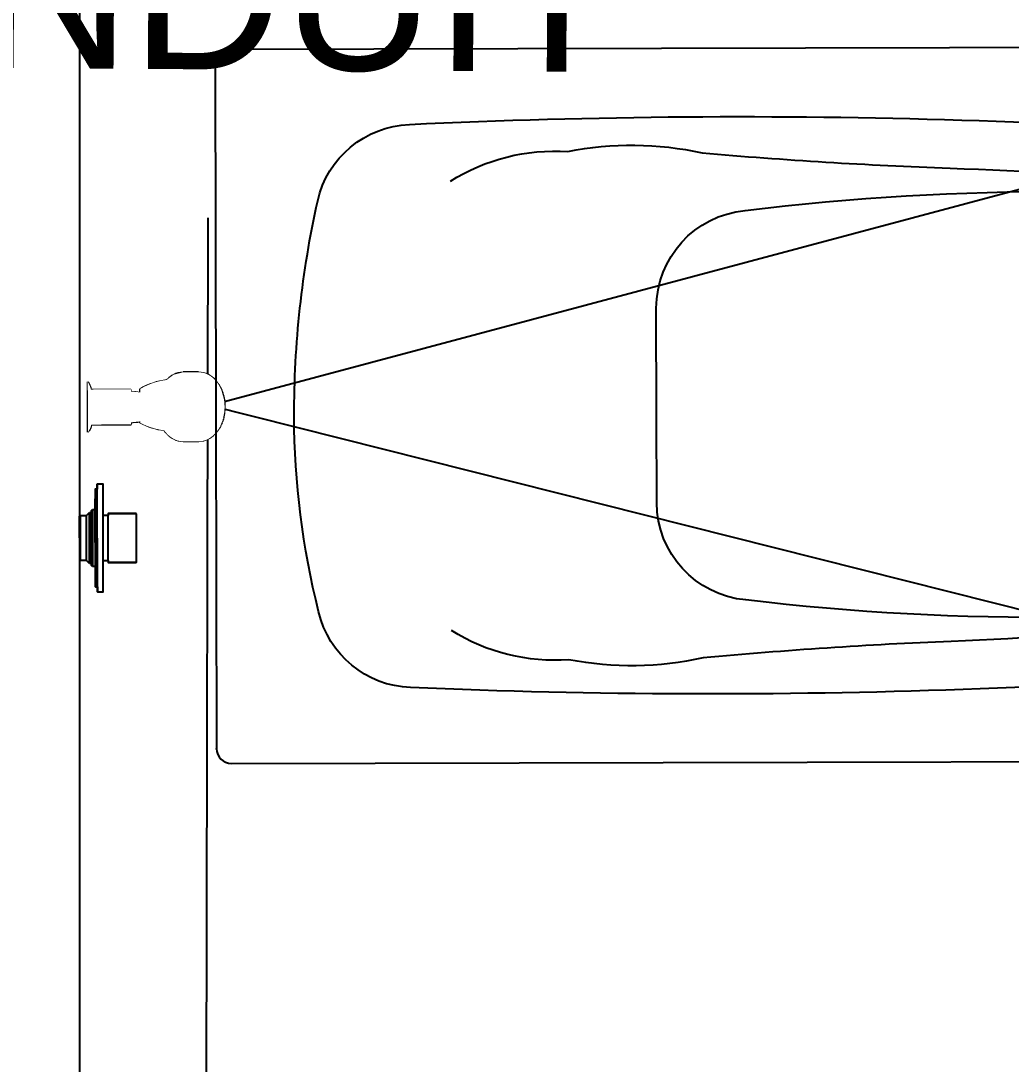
# Model space of a CAD drawing. Extents: x -678889171 to 586587, y -792238163 to 335485.
# Drawn here: x 82681 to 83692, y 46104 to 47169 of the extents above; entities that cross this region are included whole.
import ezdxf
from ezdxf import colors
from ezdxf.entities.mleader import LeaderData, LeaderLine
from ezdxf.enums import TextEntityAlignment as Align
from ezdxf.math import Vec2, Vec3

# ---------------------------------------------------------------- set-up
doc = ezdxf.new("R2010")
doc.units = 0
doc.header["$MEASUREMENT"] = 0
doc.set_wipeout_variables(frame=1)
for name, color, linetype in [('E-TEXT', 3, 'Continuous'), ('XR-Typ26$0$XR-A-TYP-2-3-4-5-6-7-8-9-10$0$A-FURN-SANT', 252, 'Continuous'), ('XR-Typ26$0$XR-A-TYP-2-3-4-5-6-7-8-9-10$0$A-WALL', 252, 'Continuous'), ('XR-Typ26$0$XR-A-TYP-2-3-4-5-6-7-8-9-10$0$XR-A-TYP$0$TYPICAL TYPES$0$I-WC', 252, 'Continuous'), ('XR-Typ26$0$XR-A-TYP-2-3-4-5-6-7-8-9-10$0$XR-A-TYP$0$TYPICAL TYPES$0$XREF_3BR$0$I-WC', 252, 'Continuous'), ('XR-Typ26$0$XR-A-TYP-2-3-4-5-6-7-8-9-10$0$XR-A-TYP$0$TYPICAL TYPES$0$XREF_3BR$0$WC-SERIAL', 252, 'Continuous')]:
    doc.layers.add(name, color=color, linetype=linetype)
doc.styles.get("Standard").update_dxf_attribs({"font": 'arial.ttf'})
doc.styles.add('XR-Typ26$0$XR-A-TYP-2-3-4-5-6-7-8-9-10$0$XR-A-TYP$0$TYPICAL TYPES$0$XREF_3BR$0$Standard', font='arial.ttf')

# ---------------------------------------------------------------- blocks, each defined once
blk = doc.blocks.new('XR-Typ26$0$XR-A-TYP-2-3-4-5-6-7-8-9-10$0$XR-A-TYP$0$TYPICAL TYPES$0$XREF_3BR$0$SHOWER C')
at = {"layer": 'XR-Typ26$0$XR-A-TYP-2-3-4-5-6-7-8-9-10$0$A-FURN-SANT'}
for p, q in [((4660.122065586096, 6584.177894006323), (4659.62207472065, 6583.677903140851)), ((4705.121243477159, 6584.177894006323), (4660.122065586096, 6584.177894006323)), ((4705.62123434263, 6583.677903140851), (4705.121243477159, 6584.177894006323)), ((4659.622074720653, 6577.178021889937), (4656.622129527914, 6574.178076697193)), ((4708.621179535345, 6574.178076697193), (4656.622129527914, 6574.178076697193)), ((4656.622129527914, 6574.178076697193), (4656.622129527907, 6572.17811323535)), ((4657.542112720344, 6572.178113235364), (4657.542112720344, 6575.098059889555)), ((4659.62207472065, 6583.677903140851), (4705.62123434263, 6583.677903140851)), ((4659.62207472065, 6583.677903140851), (4659.622074720653, 6577.178021889937)), ((4705.62123434263, 6577.178021889937), (4659.622074720653, 6577.178021889937)), ((4705.62123434263, 6577.178021889937), (4705.62123434263, 6583.677903140851)), ((4708.621179535345, 6574.178076697193), (4705.62123434263, 6577.178021889937)), ((4707.701196342936, 6572.17811323535), (4707.70119634294, 6575.09805988954)), ((4708.621179535348, 6572.178113235364), (4708.621179535345, 6574.178076697193)), ((4737.620649731834, 6566.166534751712), (4627.622659331446, 6566.178222849892)), ((4732.620741077266, 6568.16649821357), (4642.622385295137, 6568.178186311707)), ((4654.622166066081, 6572.17811323535), (4653.622184335167, 6571.17813150445)), ((4653.622184335167, 6571.17813150445), (4711.621124728088, 6571.17813150445)), ((4653.622184335167, 6571.17813150445), (4653.622184335167, 6568.178186311707)), ((4710.621142997174, 6572.17811323535), (4654.622166066081, 6572.17811323535)), ((4711.621124728088, 6571.17813150445), (4710.621142997174, 6572.17811323535)), ((4711.621124728088, 6568.178186311707), (4711.621124728088, 6571.17813150445)), ((4737.620649731831, 6560.166644366254), (4627.62265933145, 6560.178332464391)), ((4657.622111258825, 6555.069625797492), (4657.622111258825, 6526.667256380664)), ((4659.622074720653, 6555.26962214362), (4659.622074720653, 6555.26962214362)), ((4659.622074720653, 6555.26962214362), (4659.62207472065, 6555.069625797478)), ((4705.62123434263, 6555.069625797478), (4659.62207472065, 6555.069625797478)), ((4705.62123434263, 6555.069625797478), (4705.62123434263, 6555.26962214362)), ((4707.621197804427, 6555.26962214362), (4707.621197804427, 6555.26962214362)), ((4707.62119780443, 6526.667256380679), (4707.62119780443, 6555.069625797478))]:
    blk.add_line(p, q, dxfattribs=at)
blk.add_lwpolyline([(4693.121462706218, 6526.167265515222), (4693.121462706218, 6526.167265515222), (4658.122102124267, 6526.167265515222, -0.4142135623698984), (4657.622111258825, 6526.667256380664), (4657.622111258825, 6555.069625797492), (4659.62207472065, 6555.069625797478), (4659.622074720653, 6555.26962214362), (4659.622074720653, 6555.26962214362), (4659.622074720653, 6555.26962214362), (4659.622074720653, 6555.26962214362), (4659.622074720653, 6560.1583328298), (4627.62265933145, 6560.1583328298), (4627.622659331446, 6566.178222849892), (4632.622567985993, 6566.178222849892), (4632.622567985993, 6568.178186311707), (4732.620741077266, 6568.16649821357), (4732.620741077262, 6566.166534751741), (4737.620649731834, 6566.166534751712), (4737.620649731831, 6560.166644366254), (4705.621234342627, 6560.158332829786), (4705.62123434263, 6555.26962214362), (4705.62123434263, 6555.26962214362), (4705.62123434263, 6555.26962214362), (4705.62123434263, 6555.26962214362), (4705.62123434263, 6555.069625797478), (4707.62119780443, 6555.069625797478), (4707.62119780443, 6526.667256380679, -0.4142135623698984), (4707.121206938984, 6526.167265515222), (4693.121462706218, 6526.167265515222)], format="xyb", dxfattribs=at)
blk = doc.blocks.new('XR-Typ26$0$XR-A-TYP-2-3-4-5-6-7-8-9-10$0$XR-A-TYP$0$TYPICAL TYPES$0$XREF_3BR$0$Ct370p')
at = {"layer": 'XR-Typ26$0$XR-A-TYP-2-3-4-5-6-7-8-9-10$0$A-FURN-SANT'}
for p, q in [((-0.01787886788537207, 5.068153140541654e-05), (-0.01787886788537207, -0.003149409473650167)), ((0.01787886788537918, -0.003416459202014721), (0.01787886788537918, 1.4210854715202e-14)), ((-0.01787886788537207, -0.003149409473650167), (-0.01787886788537207, -0.04401936840407927)), ((0.01787886788537918, -0.003416459202014721), (0.01787886788537563, -0.04401936840407927)), ((-0.01253571428572897, -0.01794291607073717), (-0.01253571428572542, -0.04401936840406506)), ((0.01253571428572897, -0.01794291607075138), (0.01253571428572897, -0.04401936840407927)), ((-0.01572925277675452, -0.04401936840407927), (-0.01787886788537207, -0.04401936840407927)), ((-0.01253571428572542, -0.04401936840406506), (-0.01572925277675452, -0.04401936840407927)), ((-0.01253571428572542, -0.04401936840406506), (-0.01253571428572542, -0.0448919120496214)), ((-0.01253571428572542, -0.0448919120496214), (-0.01253571428572187, -0.0725813780138509)), ((0.01572925277675097, -0.04401936840407927), (0.01253571428572897, -0.04401936840407927)), ((0.01253571428572897, -0.04401936840407927), (0.01253571428572897, -0.0448919120496214)), ((0.01253571428572897, -0.0448919120496214), (0.01253571428572897, -0.07258137801383668)), ((0.01787886788537563, -0.04401936840407927), (0.01572925277675097, -0.04401936840407927)), ((-0.01253571428572187, -0.0725813780138509), (-0.01253571428572542, -0.07552144434121999)), ((0.01253571428572897, -0.07258137801383668), (0.01253571428572897, -0.07552144434121999)), ((-0.03530892857138213, -0.1131075047645851), (-0.03530892857138568, -0.09737965598515075)), ((0.03530892857138213, -0.1131075047645851), (0.03530892857138568, -0.09737965598515075)), ((-0.02500000000003766, -0.1197072267789281), (-0.02500000000003055, -0.1202908552428426))]:
    blk.add_line(p, q, dxfattribs=at)
for points in [[(-0.02558276480832333, 0, 0.07768893097304896), (-0.01787886788537207, -0.003149409473650167)], [(0.01787886788537918, -0.003416459202014721, 0.1146559638912077), (0.02558276480832689, 0, -2.040379481594676)], [(-0.01572925277675452, -0.04401936840407927, 0.01175441006582145), (-0.01479185217818468, -0.05346630955462217, 0.8715293411082307)], [(0.01572925277675097, -0.04401936840407927, -0.01175441006582145), (0.01479185217818113, -0.05346630955462217, -0.8715293411082307)], [(-0.0146250164833468, -0.05346630955462217), (-0.01828021807606461, -0.05346630955462217, 0.1094724859775199), (-0.02744182638629056, -0.08072540138513773, 0.08638782816952728)], [(-0.01989606771524421, -0.07544726087878928, 0.02660990824048174), (-0.02022660230850448, -0.05692614523356099, 42.43089830861947)], [(-0.01253571428572542, -0.05897033866698109, 0.1789384641164113), (-0.02004013117829118, -0.06985982463140772, -7.981731971230445)], [(-0.01253571428572542, -0.05346630955462217), (-0.0146250164833468, -0.05346630955462217, 0.1618948752590729)], [(0.01479185217818113, -0.05346630955462217), (0.01253571428573252, -0.05346630955462217, 0.1618948752590729)], [(0.01691803074659504, -0.06985982463140772, 0.1229984033059245), (0.01253571428572897, -0.06172317449055242, -7.981731971230445)], [(0.01637651817527086, -0.05346630955462217), (0.01479185217818113, -0.05346630955462217, 0.1618948752590729)], [(0.02414479263872593, -0.07803803796699071, 0.07994677568552638), (0.01637651817527086, -0.05346630955462217, -0.2371822571315181)], [(0.01693986077971843, -0.0740756660677988, -0.01704061555800538), (0.01678265095101494, -0.05509211075103337, -135.1754357065881)], [(-0.01253571428572187, -0.0725813780138509, 0.007695850881152427), (-0.01392019267694877, -0.0729886035620666, 0.08582688903698608), (-0.02496718282925769, -0.07863759292598616, 0.02845035186401349), (-0.02744182638629056, -0.08072540138513773, 0.1267266876470203)], [(0.02414479263872593, -0.07803803796699071, 0.07879074585196283), (0.01392019267694877, -0.07298860356205239, 0.007695850881154122), (0.01253571428572897, -0.07258137801383668, 0.0755080478063295)], [(-0.02744182638629056, -0.08072540138513773, 0.01178267698383225), (-0.02839453364058997, -0.08167026263265598, 0.06553096877080353), (-0.03280341146737342, -0.08765289908176044, 0.1267266876470203), (-0.03530892857138568, -0.09737965598515075, 0.1267266876470189)], [(0.03530892857138568, -0.09737965598515075, 0.1267266876470196), (0.03280341146737342, -0.08765289908176044, 0.07566636179296912), (0.02758178325924732, -0.08085871515328336, 0.03014889810885108), (0.02496718282925769, -0.07863759292597194, 0.006988881818005764), (0.02414479263872593, -0.07803803796699071, 0.007695850881154122)], [(-0.03530892857138568, -0.09737965598515075, 0.1267266876470189), (-0.03280341146737697, -0.1071064128885553, 0.1060572036859059), (-0.02496718282925414, -0.1161217190443296, 0.08582688903697783), (-0.01392019267694877, -0.1217707084082491, 0.07550804780632711), (0, -0.1238849357502829, 0.07550804780627629), (0.01392019267694877, -0.1217707084082349, 0.08582688903695451), (0.02496718282926125, -0.1161217190443153, 0.1060572036858709), (0.03280341146737342, -0.1071064128885411, 0.1267266876470189), (0.03530892857138568, -0.09737965598515075, 0.1267266876470196)], [(0.03525518894527124, -0.0988496891488495, 0.01827226931952903), (0.03530892857138568, -0.09737965598515075, 0.1267266876470196)], [(-0.03530892857138213, -0.1078148961091898, 0.1267266876470189), (-0.03280341146737342, -0.1175416530125801, 0.1060572036859059), (-0.02496718282925769, -0.1265569591683686, 0.08582688903697783), (-0.01392019267694877, -0.132205948532274, 0.07550804780632711), (0, -0.134320175874322, 0.07550804780627629), (0.01392019267694877, -0.1322059485322882, 0.08582688903695451), (0.02496718282925769, -0.1265569591683686, 0.1060572036858709), (0.03280341146737342, -0.1175416530125943, 0.1267266876470182), (0.03530892857138568, -0.107814896109204, 0.1267266876470196)], [(-0.03530892857138213, -0.1131075047645851, 0.1267266876470189), (-0.03280341146737342, -0.1228342616679754, 0.1060572036859059), (-0.02496718282925769, -0.1318495678237497, 0.07797044952644439), (-0.0150000000000432, -0.1371442304635053, 0.00780421401378509), (-0.01392019267694877, -0.1374985571876834, 0.07550804780632711), (0, -0.1396127845297315, 0.07550804780627629), (0.01392019267694877, -0.1374985571876834, 0.007804214013386815), (0.01499999999998636, -0.1371442304635337, 0.07797044952682124), (0.02496718282925769, -0.1318495678237639, 0.1060572036858709), (0.03280341146737342, -0.1228342616679754, 0.1267266876470182), (0.03530892857138213, -0.1131075047645851, 0.1267266876470196)]]:
    blk.add_lwpolyline(points, format="xyb", dxfattribs=at)
blk.add_lwpolyline([(0.02558276480832689, 0), (-0.02558276480832333, 0)], dxfattribs=at)
for centre, start, end in [((0, -0.02824655702448808), 39.41825116137183, 140.5817488386282), ((0, -0.06521780338748329), 219.4182511613718, 320.5817488386281)]:
    blk.add_arc(centre, 0.016226803430033, start, end, dxfattribs=at)
blk.add_point((0, 1.4210854715202e-14), dxfattribs=at)
blk.add_point((0, 1.4210854715202e-14), dxfattribs=at)
at = {"layer": 'XR-Typ26$0$XR-A-TYP-2-3-4-5-6-7-8-9-10$0$XR-A-TYP$0$TYPICAL TYPES$0$XREF_3BR$0$WC-SERIAL', "style": 'XR-Typ26$0$XR-A-TYP-2-3-4-5-6-7-8-9-10$0$XR-A-TYP$0$TYPICAL TYPES$0$XREF_3BR$0$Standard', "flags": 3}
blk.add_attdef('SERIAL', text='', height=0.02360326905531002, dxfattribs=at).set_placement((58.65890699284376, 23.61061079107231), align=Align.TOP_CENTER)
blk.add_wipeout([(-0.028394533640589976, -0.08167026263265426), (-0.03280341146736238, -0.08765289908173869), (-0.03530892857138213, -0.09737965598514203), (-0.035136792619402175, -0.10000674821826443), (-0.03530892857138213, -0.11310750476459118), (-0.034672489861335, -0.11812964115799728), (-0.03399376051053123, -0.12026481073412412), (-0.03169535574110673, -0.12467462868254169), (-0.030490269089041268, -0.12637591477743237), (-0.028346489952548536, -0.12886672461713206), (-0.024967182829266535, -0.13184956782375018), (-0.021371133534733126, -0.13422966254843735), (-0.017323552462297165, -0.13625137125987538), (-0.007039916928082535, -0.139081214145759), (6.383787396815556e-16, -0.1396127845297173), (0.0056207738788511125, -0.1392746278845839), (0.013920192676947746, -0.13749855718767845), (0.02019000502768021, -0.13488547200650333), (0.0223342851002132, -0.13365121796995438), (0.025672044717887386, -0.13130298177380514), (0.02748837580757077, -0.12971762033347017), (0.029363366228942527, -0.12775745899426783), (0.03177518316015836, -0.12455201528390519), (0.03280341146736393, -0.12283426166799433), (0.033889404091870884, -0.12053338333725072), (0.03467248986133685, -0.11812964115799837), (0.03505092580157825, -0.11632032304389277), (0.03522675744368441, -0.11492463414782436), (0.035255188945271215, -0.09884968914883356), (0.035168789236473826, -0.09500832171971414), (0.034331673818416834, -0.0911832686471072), (0.03357468858506896, -0.08920509166864057), (0.03280341146738192, -0.08765289908177418), (0.030449642952920394, -0.08405825631294794), (0.028559559154060117, -0.08184327687054008), (0.026307965238111658, -0.07970874037864903), (0.024144792638722774, -0.07803803796698203), (0.023240962983347754, -0.07301715831169195), (0.022123742917416797, -0.06842594185725928), (0.021242870636790954, -0.06544164951280468), (0.020192534355596647, -0.06233881264187993), (0.019106081770375847, -0.059498559440662624), (0.0163765181752704, -0.05346630955462045), (0.014791852178181998, -0.05346630955462067), (0.01572925277675069, -0.04401936840407403), (0.017878867885375602, -0.04401936840407403), (0.017878867885375602, -0.003416459202013805), (0.02012115820702677, -0.0028407759444050162), (0.021926675058301336, -0.0021498784647141223), (0.021926675058301336, -0.0021498784647141223), (0.024004295130082454, -0.001067261877091108), (0.025582764808324637, 4.801714581503802e-15), (-0.025582764808324665, 4.801714581503802e-15), (-0.023786621340056158, -0.0009930409011210672), (-0.021853153474450687, -0.0018739584949579446), (-0.02057559669457884, -0.0023587994849014193), (-0.02057559669457884, -0.0023587994849014193), (-0.019460050016521506, -0.002723012189283641), (-0.017878867885372088, -0.0031494094736499167), (-0.017878867885372088, -0.04401936840407403), (-0.01572925277675076, -0.04401936840407403), (-0.015580575470558009, -0.04587380324413412), (-0.015488738554514367, -0.04692407161761053), (-0.015316074087542056, -0.0487483482748631), (-0.015166352557749833, -0.050203550910191186), (-0.015050918956778694, -0.051260517345495304), (-0.014791852178182033, -0.05346630955462067), (-0.018280218076060624, -0.05346630955462045), (-0.019384244511312945, -0.05536903704173063), (-0.02080808552752321, -0.05806251593795428), (-0.02249592725032004, -0.061712856327337445), (-0.0240536618347284, -0.06572352555650221), (-0.024880769824878357, -0.06823454724150946), (-0.025443293367637537, -0.07016776449429749), (-0.02593161859486745, -0.0720537927953823), (-0.02634110969262564, -0.07384392600057302), (-0.02666749083238882, -0.07546551205609528), (-0.027050055755886517, -0.07770669123853852), (-0.02722785039876257, -0.07894550163050432), (-0.027441826386291668, -0.08072540138514056)]).dxf.layer = 'XR-Typ26$0$XR-A-TYP-2-3-4-5-6-7-8-9-10$0$A-FURN-SANT'
blk = doc.blocks.new('XR-Typ26$0$XR-A-TYP-2-3-4-5-6-7-8-9-10$0$XR-A-TYP$0$TYPICAL TYPES$0$MILANO-P')
at = {"layer": 'XR-Typ26$0$XR-A-TYP-2-3-4-5-6-7-8-9-10$0$A-FURN-SANT'}
for points in [[(-1.499896366632072, 0.338961293454215, -0.414213562373095), (-1.484896366632071, 0.353961293454315), (-0.01500051226332744, 0.3539619254201547, -0.414213562373095), (-5.122633410792332e-07, 0.3389619254201541), (-1.4210854715202e-14, 3.552713678800501e-15), (-1.4210854715202e-14, -0.3599999999999, -0.414213562373095), (-0.01499999999998636, -0.3749999999999005), (-1.484895854368744, -0.3750006319659462, -0.414213562373095), (-1.499895854368745, -0.3600006319658426), (-1.499895854368731, -6.31965946240598e-07)], [(-1.419895854368804, -6.31965946240598e-07, 0.05554738408239406), (-1.395363383361513, -0.2201439940752934, 0.3399602952490631), (-1.301618037088005, -0.2980573782808769, 0.03911142835544864), (-0.1750219098044852, -0.260385151360282, 0.3359260527164402), (-0.08609722878654225, -0.1787046076590286, 0.04494765941709192), (-0.06999999999995055, 3.552713678800501e-15, 0.05088692500642941), (-0.08609774104986911, 0.1576665330792828, 0.3359260527164403), (-0.175022422067812, 0.2393470767805432, 0.03911142982106241), (-1.301618549351346, 0.2770180397692457, 0.3399602952490632), (-1.395363895624854, 0.1991046555636622, 0.06133307423688695)]]:
    blk.add_lwpolyline(points, format="xyb", close=True, dxfattribs=at)
for points in [[(-0.2000005122632729, 0.0736424527281585), (-0.1999999999999318, 3.552713678800501e-15), (-0.2000005122632729, 0.0736424527281585), (-0.2000005122632871, 0.09252400407063277, 0.3762079503962065), (-0.2868904375358596, 0.1916609091093449, 0.02323539835708889), (-0.7496701478448102, 0.2311000215602803, -0.01268677154132642), (-1.002846547520477, 0.2473067951496297, 0.103858096540129), (-1.139896366632144, 0.2489612934543466, 0.1585008142566286), (-1.259896366632148, 0.2189612934543455)], [(-0.2000005122632871, 0.08356800527853991, 0.414213562373095), (-0.3000005122632956, 0.1835680052786195, 0.06379300604352353), (-0.959110517658857, 0.1883127569316194, 0.3874386920618246), (-1.049896366632126, 0.08873816468613072), (-1.049895854368799, -6.31965946240598e-07), (-1.049895854368799, -0.1097775031977584, 0.3874386920618246), (-0.9591100053955302, -0.2093520954432542, 0.06379300516282002), (-0.2999999999999545, -0.2046060798583582, 0.414213562373095), (-0.1999999999999602, -0.1046060798582857)], [(-1.259895854368793, -0.2400006319659731, 0.1585008142566286), (-1.139895854368817, -0.2700006319659778, 0.1038580849743234), (-1.002846035257136, -0.268344869729372, -0.01268677154132631), (-0.7496696355814834, -0.252138096140019, 0.02323539835708889), (-0.2868899252725328, -0.2126989836890836, 0.3762079503962065), (-0.1999999999999602, -0.1135620786503715), (-0.1999999999999318, -0.09468052730789722), (-0.1999999999999318, 3.552713678800501e-15), (-0.1999999999999318, -0.09468052730789722)]]:
    blk.add_lwpolyline(points, format="xyb", dxfattribs=at)
for p in [(-1.499896366632058, 0.338961293454215, -1.076436123921587e-07), (-1.484895854368744, -0.3750006319659462)]:
    blk.add_point(p, dxfattribs=at)

msp = doc.modelspace()

# ---------------------------------------------------------------- linework, layer by layer
at = {"layer": 'XR-Typ26$0$XR-A-TYP-2-3-4-5-6-7-8-9-10$0$A-FURN-SANT'}
msp.add_line((82866.86831155446, 44285.88293800374), (82872.65950809434, 46967.75875633179), dxfattribs=at)
msp.add_lwpolyline([(84250.43162505809, 46429.49540793481), (82873.78255718344, 46776.20443951162), (84248.88411153245, 47143.45563614833)], dxfattribs=at)
at = {"layer": 'XR-Typ26$0$XR-A-TYP-2-3-4-5-6-7-8-9-10$0$A-WALL'}
msp.add_line((82741.38310970252, 44285.88293800374), (82741.38152701083, 47422.12071228116), dxfattribs=at)

# ---------------------------------------------------------------- block references
at = {"layer": 'XR-Typ26$0$XR-A-TYP-2-3-4-5-6-7-8-9-10$0$XR-A-TYP$0$TYPICAL TYPES$0$I-WC', "extrusion": (-8.010647680657586e-12, -3.158851774484902e-09, 1), "xscale": -1, "rotation": 90.1232240335828}
msp.add_blockref('XR-Typ26$0$XR-A-TYP-2-3-4-5-6-7-8-9-10$0$XR-A-TYP$0$TYPICAL TYPES$0$XREF_3BR$0$SHOWER C', (89315.4738055641, 51337.62153205977), dxfattribs=at)
msp.add_blockref('XR-Typ26$0$XR-A-TYP-2-3-4-5-6-7-8-9-10$0$XR-A-TYP$0$TYPICAL TYPES$0$XREF_3BR$0$SHOWER C', (89315.4738055641, 51337.62153205977), dxfattribs=at)

# ---------------------------------------------------------------- leaders
at = {"layer": 'E-TEXT', "color": 30}
ml = msp.add_multileader_mtext('Standard', dxfattribs=at)
ml.set_content('\\C30;CT1{\\fArial|b0|i0|c178|p34;5}/DP-T-8 {\\A1;3(1x3)mm\\H0.7x;\\S2^ ;\\H1.42857x; \\P∅ 25 mm PVC CONDUIT}', color=3)
ml.set_leader_properties(color=30)
ml.build(insert=Vec2(0, 0))
ml.multileader.update_dxf_attribs({"text_right_attachment_type": 6, "dogleg_length": 0.2763936738358556, "arrow_head_size": 153.5520410199195, "scale": 2})
ctx = ml.context
ctx.base_point, ctx.scale, ctx.char_height, ctx.arrow_head_size, ctx.landing_gap_size, ctx.plane_origin, ctx.plane_x_axis, ctx.plane_y_axis = Vec3(83242.42319999804, 49045.7179866587, -1.941145277798938), 2, 153.5520410199195, 153.5520410199195, 3.071040820398391, Vec3(81390.95863740877, 56349.29824090943, -1.941116896146495), Vec3(0.999976866597217, -0.00680193137365684, 3.477911888746864e-09), Vec3(0.006801931373656824, 0.999976866597217, 4.799668914001097e-09)
ctx.right_attachment = 6
notes = []
notes.append((ctx, [(1, (1, 1, 0), (85654.80140647794, 48924.90985426773, -1.941137386164951), (-0.9999768665972169, 0.006801931373656839, -3.477911888746863e-09), 0.5527873476717116, [(1, [(86091.46024412624, 46328.67716872814, -1.941148252634734)], 0, [])])]))
ctx.mtext.insert, ctx.mtext.text_direction, ctx.mtext.rotation, ctx.mtext.width, ctx.mtext.defined_height, ctx.mtext.flow_direction, ctx.mtext.extrusion = Vec3(83246.0374122262, 49125.56116191298, -1.941144883788194), Vec3(0.999976866597217, -0.006801931373656839, 3.477911888746863e-09), 6.276383323354838, 3689.840183907986, 503.608197250026, 5, Vec3(-3.510478451379605e-09, -4.775901363335934e-09, 1)
for ctx, leaders in notes:
    for number, flags, end, landing, length, lines in leaders:
        leader = LeaderData()
        leader.index, (leader.has_last_leader_line, leader.has_dogleg_vector, leader.attachment_direction) = number, flags
        leader.last_leader_point, leader.dogleg_vector, leader.dogleg_length = Vec3(end), Vec3(landing), length
        for number, points, colour, breaks in lines:
            line = LeaderLine()
            line.index, line.vertices, line.color, line.breaks = number, Vec3.list(points), colors.encode_raw_color(colour), breaks
            leader.lines.append(line)
        ctx.leaders.append(leader)

# ---------------------------------------------------------------- next in the draw order: block references
at = {"layer": 'XR-Typ26$0$XR-A-TYP-2-3-4-5-6-7-8-9-10$0$XR-A-TYP$0$TYPICAL TYPES$0$XREF_3BR$0$I-WC', "extrusion": (-8.060160391035175e-12, -3.158850589888266e-09, 1), "xscale": -999.9999999999858, "yscale": 999.9999999999858, "zscale": 1000, "rotation": 90.1223243026509}
msp.add_blockref('XR-Typ26$0$XR-A-TYP-2-3-4-5-6-7-8-9-10$0$XR-A-TYP$0$TYPICAL TYPES$0$XREF_3BR$0$Ct370p', (82749.73255946123, 46774.66155980869), dxfattribs=at)

# ---------------------------------------------------------------- next in the draw order: linework, layer by layer
at = {"layer": 'XR-Typ26$0$XR-A-TYP-2-3-4-5-6-7-8-9-10$0$A-FURN-SANT'}
msp.add_line((82866.86831155446, 44285.88293800374), (82872.65950809434, 46967.75875633179), dxfattribs=at)
msp.add_lwpolyline([(84250.43162505809, 46429.49540793481), (82873.78255718344, 46776.20443951162), (84248.88411153245, 47143.45563614833)], dxfattribs=at)

# ---------------------------------------------------------------- next in the draw order: block references
at = {"layer": 'XR-Typ26$0$XR-A-TYP-2-3-4-5-6-7-8-9-10$0$XR-A-TYP$0$TYPICAL TYPES$0$XREF_3BR$0$I-WC', "xscale": -999.9999999999573, "yscale": 999.9999999999573, "zscale": 1000, "rotation": 180.1322049783875}
msp.add_blockref('XR-Typ26$0$XR-A-TYP-2-3-4-5-6-7-8-9-10$0$XR-A-TYP$0$TYPICAL TYPES$0$MILANO-P', (84380.27790410581, 46768.1743565729), dxfattribs=at)

# ---------------------------------------------------------------- next in the draw order: block references
at = {"layer": 'XR-Typ26$0$XR-A-TYP-2-3-4-5-6-7-8-9-10$0$XR-A-TYP$0$TYPICAL TYPES$0$XREF_3BR$0$I-WC', "extrusion": (-8.060160391035175e-12, -3.158850589888266e-09, 1), "xscale": -999.9999999999858, "yscale": 999.9999999999858, "zscale": 1000, "rotation": 90.1223243026509}
msp.add_blockref('XR-Typ26$0$XR-A-TYP-2-3-4-5-6-7-8-9-10$0$XR-A-TYP$0$TYPICAL TYPES$0$XREF_3BR$0$Ct370p', (82749.73255946123, 46774.66155980869), dxfattribs=at)

# ---------------------------------------------------------------- next in the draw order: block references
at = {"layer": 'XR-Typ26$0$XR-A-TYP-2-3-4-5-6-7-8-9-10$0$XR-A-TYP$0$TYPICAL TYPES$0$XREF_3BR$0$I-WC', "xscale": -999.9999999999573, "yscale": 999.9999999999573, "zscale": 1000, "rotation": 180.1322049783875}
msp.add_blockref('XR-Typ26$0$XR-A-TYP-2-3-4-5-6-7-8-9-10$0$XR-A-TYP$0$TYPICAL TYPES$0$MILANO-P', (84380.27790410581, 46768.1743565729), dxfattribs=at)

# ---------------------------------------------------------------- next in the draw order: leaders
at = {"layer": 'E-TEXT', "color": 30}
ml = msp.add_multileader_mtext('Standard', dxfattribs=at)
ml.set_content('\\C30;CT6/DP-T-8 {\\A1;3(1x3)mm\\H0.7x;\\S2^ ;\\H1.42857x; \\P∅ 25 mm PVC CONDUIT}', color=3)
ml.set_leader_properties(color=30)
ml.build(insert=Vec2(0, 0))
ml.multileader.update_dxf_attribs({"text_right_attachment_type": 6, "dogleg_length": 0.2763936738358556, "arrow_head_size": 153.5520410199195, "scale": 2})
ctx = ml.context
ctx.base_point, ctx.scale, ctx.char_height, ctx.arrow_head_size, ctx.landing_gap_size, ctx.plane_origin, ctx.plane_x_axis, ctx.plane_y_axis = Vec3(80875.15681318362, 47567.15402022052, 5.050696908445567e-06), 2, 153.5520410199195, 153.5520410199195, 3.071040820398391, Vec3(77514.46568930268, 56093.52035394955, 3.397414773374763e-05), Vec3(0.999976866597217, -0.00680193137365684, 3.477911888746864e-09), Vec3(0.006801931373656824, 0.999976866597217, 4.799668914001097e-09)
ctx.right_attachment = 6
notes = []
notes.append((ctx, [(0, (1, 1, 0), (80874.6040386238, 47567.15778024212, 5.048774362757151e-06), (0.9999768665972169, -0.00680193137365684, 3.477911888746863e-09), 0.5527873476717118, [(1, [(80861.76738085863, 46196.05024979192, -1.544562771757131e-06)], 0, [])])]))
ctx.mtext.insert, ctx.mtext.text_direction, ctx.mtext.rotation, ctx.mtext.width, ctx.mtext.defined_height, ctx.mtext.flow_direction, ctx.mtext.extrusion = Vec3(80878.77102541178, 47646.9971954748, 5.444707652141235e-06), Vec3(0.999976866597217, -0.006801931373656839, 3.477911888746863e-09), 6.276383323354838, 3689.840183907986, 503.608197250026, 5, Vec3(-3.510478451379605e-09, -4.775901363335934e-09, 1)
for ctx, leaders in notes:
    for number, flags, end, landing, length, lines in leaders:
        leader = LeaderData()
        leader.index, (leader.has_last_leader_line, leader.has_dogleg_vector, leader.attachment_direction) = number, flags
        leader.last_leader_point, leader.dogleg_vector, leader.dogleg_length = Vec3(end), Vec3(landing), length
        for number, points, colour, breaks in lines:
            line = LeaderLine()
            line.index, line.vertices, line.color, line.breaks = number, Vec3.list(points), colors.encode_raw_color(colour), breaks
            leader.lines.append(line)
        ctx.leaders.append(leader)

doc.saveas('drawing.dxf')
